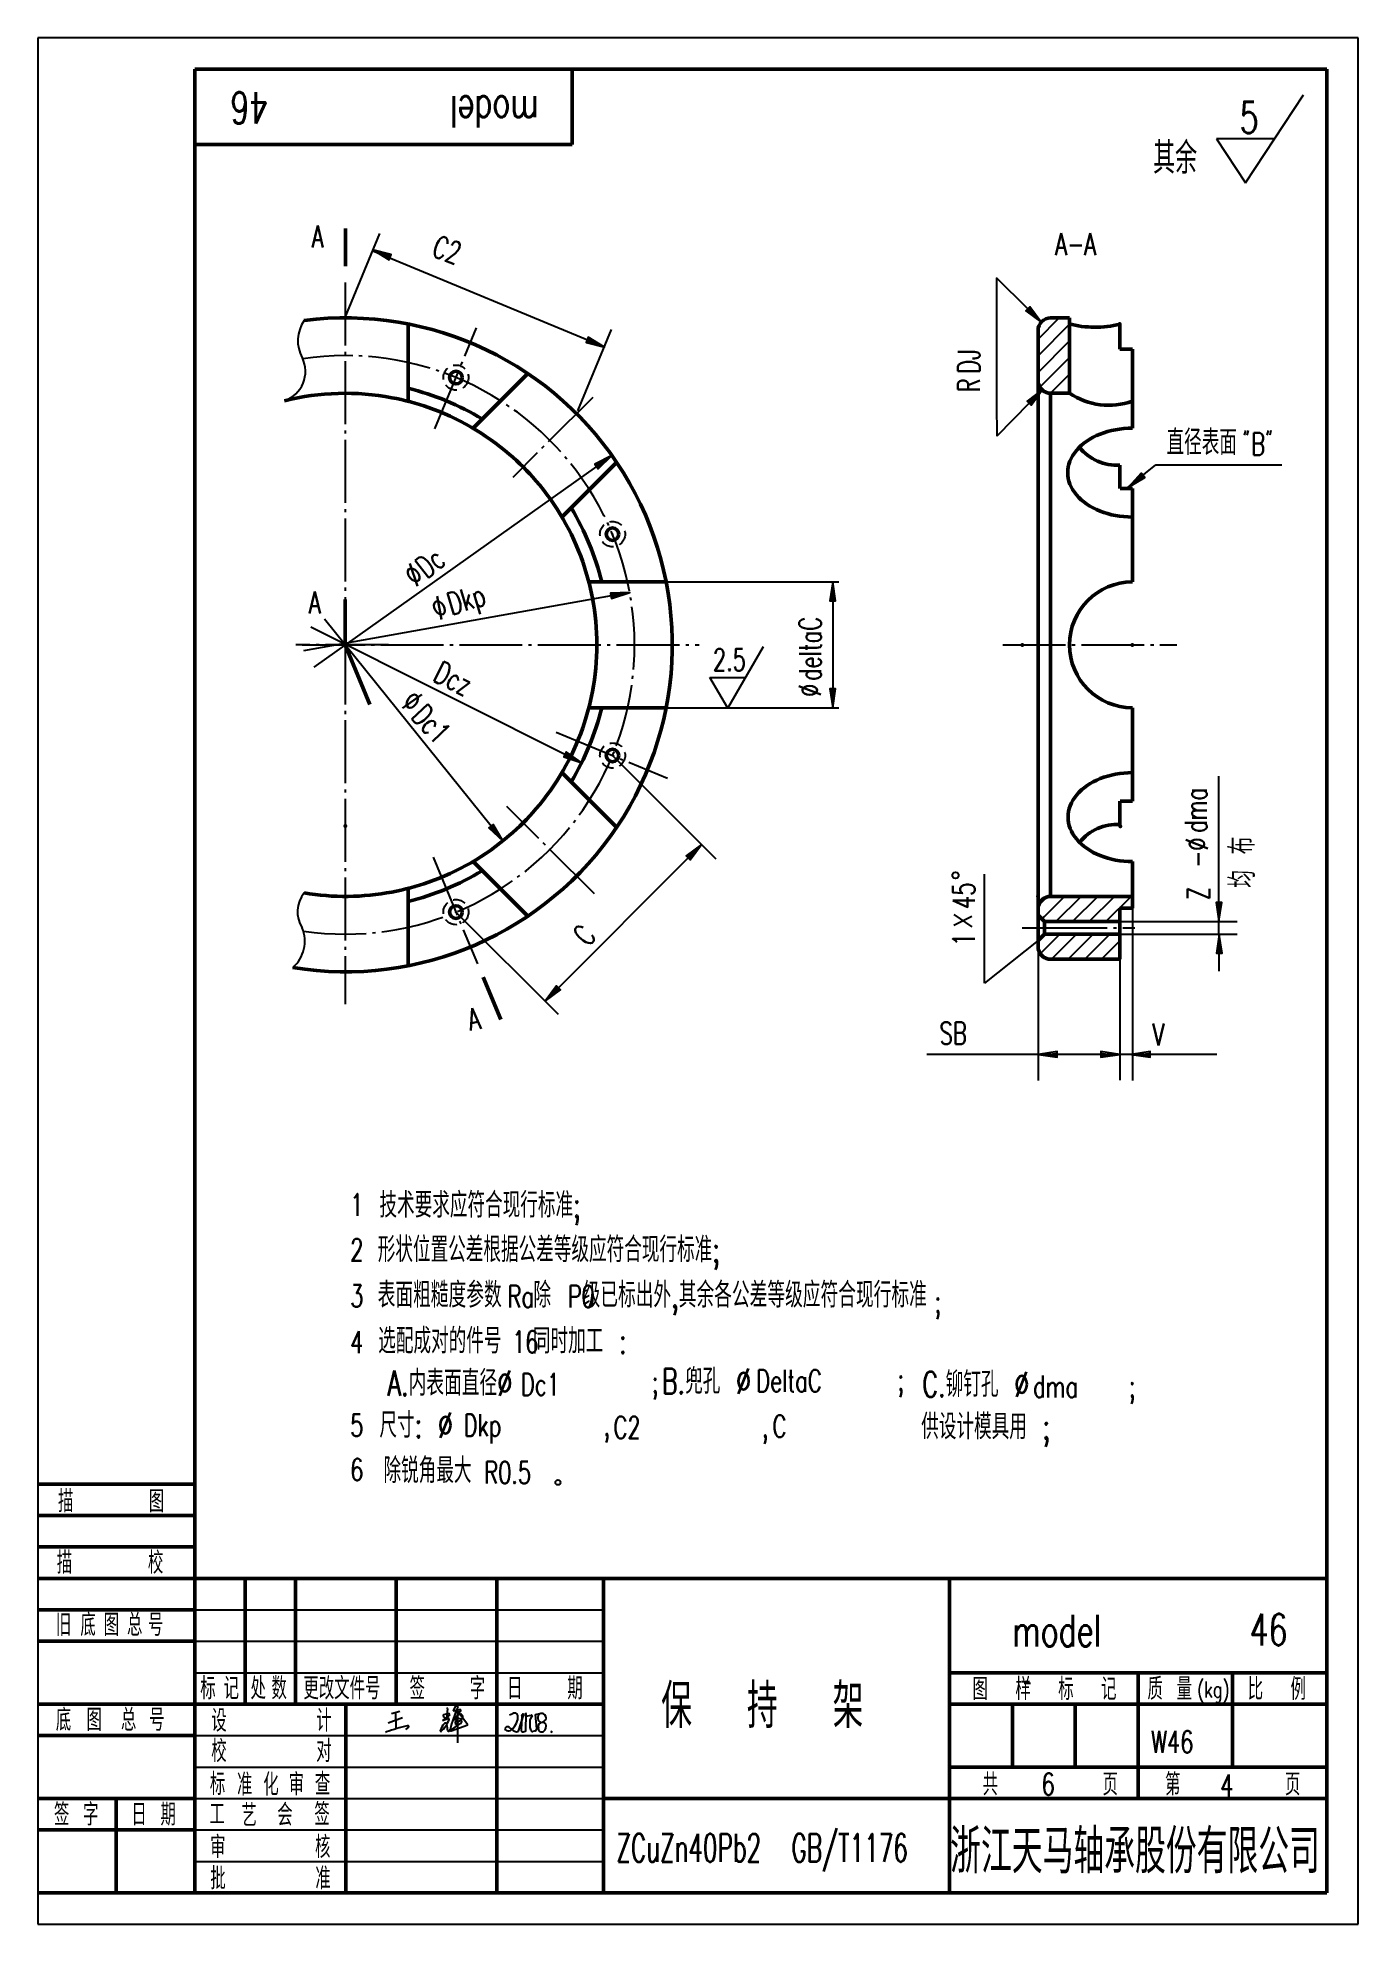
# Model space of a CAD drawing. Header units: millimetres. Extents: x 776 to 986, y 249 to 549.
import ezdxf
from ezdxf.enums import TextEntityAlignment as Align

# ---------------------------------------------------------------- set-up
doc = ezdxf.new("R2010")
doc.units = ezdxf.units.MM
doc.linetypes.add('CENTER', pattern=[12.5, 10, -1, 0.5, -1])
doc.linetypes.add('HIDDEN', pattern=[3, 2, -1])
doc.layers.add('1', color=7, linetype='Continuous', lineweight=50)
doc.layers.add('31', color=7, linetype='Continuous', lineweight=50)
for name, color, linetype in [('2', 7, 'Continuous'), ('3', 7, 'CENTER'), ('32', 7, 'Continuous'), ('5', 7, 'HIDDEN'), ('6', 7, 'Continuous')]:
    doc.layers.add(name, color=color, linetype=linetype)
doc.styles.add('HZ', font='txt.shx', dxfattribs={"width": 0.7, "bigfont": 'HZTXT.shx'})

# ---------------------------------------------------------------- blocks, each defined once
blk = doc.blocks.new('BLK', base_point=(1, 0))
for points in [[(0, 0), (1, 0), (0, 0.15), (0, -0.15), (1, 0)], [(0, 0.07), (0.5, 0), (0, -0.07)]]:
    blk.add_lwpolyline(points)
blk = doc.blocks.new('BC', base_point=(-49.98, 22.18))
at = {"layer": '2', "style": 'HZ', "width": 0.7}
blk.add_text('保  持  架', height=7, dxfattribs=at).set_placement((-48.26, 25.27))
blk = doc.blocks.new('AA1', base_point=(205, 295))
at = {"layer": '2'}
for p, q in [((192.05, 276.91), (201.3, 290.91)), ((187.47, 283.91), (192.05, 276.91)), ((196.67, 283.91), (187.47, 283.91))]:
    blk.add_line(p, q, dxfattribs=at)
at = {"layer": '2', "style": 'HZ', "width": 0.7}
for s, p in [('5', (191.16, 284.82)), ('其余', (177.37, 278.36, 3.57))]:
    blk.add_text(s, height=5, dxfattribs=at).set_placement(p)
blk = doc.blocks.new('*X8')
at = {"color": 0}
for p, q in [((15.94, 135.27), (19.08, 138.4)), ((17.73, 134.4), (21.73, 138.4)), ((20.38, 134.4), (24.38, 138.4)), ((23.03, 134.4), (27.03, 138.4)), ((25.68, 134.4), (28.59, 137.31)), ((28.33, 134.4), (28.59, 134.65))]:
    blk.add_line(p, q, dxfattribs=at)
blk = doc.blocks.new('*X9')
at = {"color": 0}
for p, q in [((15.59, 233.02), (18.95, 236.39)), ((15.59, 230.37), (20.59, 235.37)), ((15.59, 227.72), (20.59, 232.72)), ((15.88, 225.36), (20.59, 230.07)), ((17.57, 224.4), (20.59, 227.42)), ((20.22, 224.4), (20.59, 224.77))]:
    blk.add_line(p, q, dxfattribs=at)

msp = doc.modelspace()

# ---------------------------------------------------------------- linework, layer by layer
for p, q in [((832.51, 282.23), (833.86, 282.61)), ((833.19, 282.42), (833.22, 279.8)), ((841.79, 282.04), (840.63, 281.14)), ((841.42, 283.02), (841.27, 281.37)), ((842.6, 283.26), (842.36, 282.63)), ((842.36, 282.63), (842.6, 282.69)), ((843.55, 282.69), (842.6, 281.26)), ((843.02, 282.62), (843.03, 281.22)), ((844.66, 280.41), (843.02, 282.62)), ((843.47, 282.6), (843.47, 282.6)), ((851.28, 282.02), (851.83, 282.24)), ((852.71, 279.43), (853.59, 282.06)), ((853.27, 281.82), (853.36, 282.07)), ((853.59, 282.06), (853.44, 282.11)), ((853.8, 282.15), (853.8, 281.93)), ((853.89, 279.56), (853.95, 282.18)), ((855.44, 282.09), (856.32, 282.27)), ((855.65, 279.81), (855.44, 282.09)), ((831.56, 279.26), (831.7, 279.31)), ((832.01, 280.74), (834.29, 281.58)), ((835.23, 280.06), (834.75, 279.68)), ((840.63, 281.14), (841.5, 281.46)), ((841.27, 281.37), (840.78, 281.77)), ((842, 279.49), (844.66, 280.41)), ((842.6, 281.26), (842.53, 281.23)), ((843.03, 281.22), (843.03, 277.59)), ((853.27, 281.87), (853.14, 279.63)), ((853.33, 281.98), (853.27, 281.87)), ((853.8, 281.93), (853.91, 281.82)), ((853.91, 281.82), (854.81, 281.95)), ((854.55, 281.05), (854.53, 280.18)), ((854.82, 281.69), (854.6, 281.34)), ((855.52, 279.57), (855.65, 279.81)), ((855.89, 280), (855.87, 279.76)), ((857.8, 279.41), (858.07, 279.25))]:
    msp.add_line(p, q)
for centre, radius, start, end in [((840.87, 281.88), 0.146, 108.9005, 231.3566), ((842.19, 278.02), 4.22, 98.0147, 108.9005), ((841.27, 282.99), 0.158, 8.4526, 76.3178), ((841.62, 282.04), 0.164, 359.1714, 98.0147), ((860.93, 275.28), 19.57, 155.9856, 167.0617), ((843.84, 280.28), 1.84, 97.9203, 142.0603), ((842.87, 283.13), 0.3, 104.5678, 155.7329), ((842.04, 285.63), 3, 280.8167, 287.7524), ((842.9, 283.29), 0.162, 341.7541, 127.877), ((842.58, 285.33), 2.58, 278.1439, 288.0077), ((843.4, 282.73), 0.148, 296.7182, 98.9714), ((843.43, 281.68), 0.449, 315.446, 70.7293), ((852.09, 281.76), 0.544, 16.1691, 119.0695), ((853.41, 282.02), 0.0932, 71.5751, 202.9028), ((853.82, 282.18), 0.039, 246.1543, 1.1942), ((853.9, 282.18), 0.0456, 358.8058, 181.1942), ((856.62, 281.52), 0.818, 126.699, 245.1597), ((856.44, 281.42), 0.813, 70.374, 112.0226), ((856.31, 281.5), 0.791, 341.2845, 59.7018), ((839.81, 256.99), 23.74, 101.5909, 109.97), ((835.13, 280.15), 0.138, 319.3716, 130.6623), ((842.66, 278.93), 2.42, 137.0124, 164.1275), ((839.97, 279.52), 0.365, 348.9199, 11.6617), ((840.39, 279.45), 0.0632, 179.0259, 317.3946), ((837.59, 282.67), 4.32, 311.0887, 341.1894), ((841.1, 280.46), 0.246, 50.3484, 149.0956), ((838.84, 279.75), 2.58, 357.3548, 20.508), ((841.73, 279.68), 0.32, 188.7009, 224.4563), ((841.55, 281.32), 0.149, 25.1165, 110.1467), ((841.61, 279.56), 0.154, 224.4563, 309.5218), ((841.57, 281.33), 0.129, 334.8835, 25.1165), ((841.43, 279.78), 0.437, 309.5218, 344.3994), ((855, 261.95), 21.95, 121.6827, 126.774), ((841.95, 279.6), 0.113, 215.4201, 292.7069), ((842.48, 281.34), 0.123, 142.0603, 296.5518), ((843.21, 280.73), 0.559, 146.2304, 188.9942), ((842.81, 280.75), 0.186, 213.9675, 354.8577), ((843.32, 280.79), 0.623, 92.3397, 156.2051), ((818.6, 310.66), 38.61, 309.1906, 310.6534), ((843.27, 280.99), 0.422, 299.3726, 86.8303), ((850.98, 279.68), 0.436, 39.2816, 162.2178), ((850.97, 279.91), 0.415, 192.5394, 247.1049), ((851.11, 280.24), 0.775, 247.1049, 312.8996), ((853.27, 281.94), 2.78, 225.2956, 244.4912), ((849.06, 282.45), 3.79, 312.8996, 332.46), ((852.39, 279.87), 0.548, 234.6731, 305.3269), ((850.69, 281.6), 1.95, 332.46, 9.3489), ((853.43, 279.61), 0.283, 176.7409, 283.0907), ((838.95, 341.87), 64.2, 283.0907, 283.3752), ((853.77, 279.53), 0.123, 283.3752, 12.5836), ((855.88, 280.15), 1.35, 178.8058, 208.5522), ((854.94, 281.13), 0.402, 147.7091, 191.0393), ((854.94, 279.63), 0.273, 208.5522, 288.9695), ((854.82, 281.88), 0.0678, 339.2267, 98.1254), ((856.87, 281.1), 2.13, 159.2267, 163.8831), ((855.68, 277.46), 2.02, 97.8003, 108.9695), ((855.39, 279.59), 0.128, 277.8003, 352.1659), ((856.54, 280.14), 0.69, 41.1882, 195.3509), ((856.4, 279.83), 0.534, 161.8165, 240.4494), ((856.44, 280.12), 0.813, 247.9774, 289.626), ((855.77, 282.43), 1.75, 293.59, 317.5758), ((856.07, 280.21), 1.07, 307.1571, 21.2451)]:
    msp.add_arc(centre, radius, start, end)
at = {"layer": '1'}
for p, q in [((981.27, 543.72), (801.27, 543.72)), ((801.27, 543.72), (801.27, 253.72)), ((861.27, 531.72), (861.27, 543.72)), ((981.27, 253.72), (981.27, 543.72)), ((801.27, 531.72), (861.27, 531.72)), ((825.23, 512.38), (825.23, 518.38)), ((937.35, 504.16), (940.35, 504.16)), ((940.35, 492.17), (940.35, 504.16)), ((835.18, 490.9), (835.18, 503.2)), ((935.35, 502.16), (935.35, 494.17)), ((948.35, 499.17), (948.35, 503.17)), ((948.35, 499.17), (950.35, 499.17)), ((950.35, 499.17), (950.35, 486.63)), ((854.19, 495.32), (845.5, 486.63)), ((935.35, 494.17), (935.35, 410.17)), ((937.35, 492.17), (937.35, 412.17)), ((937.35, 492.17), (940.35, 492.17)), ((868.33, 481.18), (859.64, 472.49)), ((948.35, 477.03), (948.35, 480.76)), ((948.42, 477.03), (950.35, 477.03)), ((950.35, 477.03), (950.35, 462.17)), ((876.21, 462.17), (863.91, 462.17)), ((825.18, 459.39), (825.18, 452.17)), ((825.18, 452.17), (829.1, 442.7)), ((876.21, 442.17), (863.91, 442.17)), ((950.35, 442.17), (950.35, 427.31)), ((868.33, 423.16), (859.64, 431.86)), ((948.35, 427.31), (948.35, 423.58)), ((948.42, 427.31), (950.35, 427.31)), ((854.19, 409.02), (845.5, 417.71)), ((950.35, 410.3), (950.35, 417.71)), ((950.35, 417.71), (950.35, 412.17)), ((835.18, 413.44), (835.18, 401.14)), ((937.35, 412.17), (950.35, 412.17)), ((937.35, 412.17), (940.35, 412.17)), ((936.35, 408.17), (948.35, 408.17)), ((948.35, 410.3), (950.35, 410.3)), ((948.35, 410.3), (948.35, 408.17)), ((948.35, 408.17), (948.35, 402.17)), ((948.35, 406.17), (936.35, 406.17)), ((937.35, 402.17), (948.35, 402.17)), ((847.12, 399.34), (849.91, 392.61)), ((776.27, 318.72), (801.27, 318.72)), ((776.27, 313.72), (801.27, 313.72)), ((776.27, 308.72), (801.27, 308.72)), ((776.27, 303.72), (801.27, 303.72)), ((801.27, 303.72), (981.27, 303.72)), ((809.27, 303.72), (809.27, 283.72)), ((817.27, 303.72), (817.27, 283.72)), ((833.27, 303.72), (833.27, 283.72)), ((849.27, 303.72), (849.27, 283.72)), ((866.27, 303.72), (866.27, 253.72)), ((921.27, 303.72), (921.27, 253.72)), ((776.27, 298.72), (801.27, 298.72)), ((776.27, 293.72), (801.27, 293.72)), ((921.27, 288.72), (981.27, 288.72)), ((951.27, 288.72), (951.27, 268.72)), ((966.27, 288.72), (966.27, 273.72)), ((776.27, 283.72), (801.27, 283.72)), ((801.27, 283.72), (866.27, 283.72)), ((825.27, 283.72), (825.27, 253.72)), ((849.27, 283.72), (849.27, 253.72)), ((921.27, 283.72), (981.27, 283.72)), ((931.27, 283.72), (931.27, 273.72)), ((941.27, 283.72), (941.27, 273.72)), ((776.27, 278.72), (801.27, 278.72)), ((921.27, 273.72), (981.27, 273.72)), ((776.27, 268.72), (801.27, 268.72)), ((788.77, 268.72), (788.77, 253.72)), ((866.27, 268.72), (921.27, 268.72)), ((921.27, 268.72), (981.27, 268.72)), ((776.27, 263.72), (801.27, 263.72)), ((776.27, 253.72), (981.27, 253.72))]:
    msp.add_line(p, q, dxfattribs=at)
at = {"layer": '1', "color": 0}
for p, q in [((935.35, 410.17), (935.35, 404.17)), ((936.35, 406.17), (936.35, 408.17))]:
    msp.add_line(p, q, dxfattribs=at)
at = {"layer": '1'}
for centre in [(842.78, 494.67), (867.68, 469.77), (867.68, 434.57), (842.78, 409.67)]:
    msp.add_circle(centre, 1, dxfattribs=at)
for centre, radius, start, end in [((825.18, 452.17), 52, 260.7862, 97.2283), ((937.35, 502.16), 2, 90, 180), ((944.39, 518.67), 15.99, 255.1018, 284.3548), ((825.18, 452.17), 40, 79.294, 103.9541), ((825.18, 452.17), 42, 58.7741, 76.2259), ((937.35, 494.17), 2, 180, 270), ((946.62, 501.52), 11.25, 236.1548, 289.3676), ((825.18, 452.17), 40, 70.706, 79.294), ((825.18, 452.17), 40, 70.706, 79.294), ((825.18, 452.17), 40, 70.706, 79.294), ((825.18, 452.17), 40, 70.706, 79.294), ((825.18, 452.17), 40, 49.294, 70.706), ((825.18, 452.17), 40, 49.294, 70.706), ((825.18, 452.17), 40, 49.294, 70.706), ((947.83, 488.25), 7.51, 218.1853, 273.9987), ((825.18, 452.17), 40, 40.706, 49.294), ((825.18, 452.17), 40, 40.706, 49.294), ((825.18, 452.17), 40, 19.294, 40.706), ((825.18, 452.17), 40, 19.294, 40.706), ((825.18, 452.17), 42, 13.7741, 31.2259), ((825.18, 452.17), 40, 10.7013, 19.294), ((825.18, 452.17), 40, 10.706, 19.294), ((825.18, 452.17), 40, 10.706, 19.294), ((825.18, 452.17), 40, 10.706, 19.294), ((950.35, 452.17), 10, 90, 270), ((825.18, 452.17), 40, 349.294, 10.706), ((825.18, 452.17), 40, 340.706, 349.294), ((825.18, 452.17), 42, 328.7741, 346.2259), ((825.18, 452.17), 40, 319.294, 340.706), ((825.18, 452.17), 40, 310.706, 319.294), ((947.83, 416.09), 7.51, 86.0013, 141.5395), ((825.18, 452.17), 40, 289.294, 310.706), ((825.18, 452.17), 40, 280.706, 289.294), ((825.18, 452.17), 42, 283.7741, 301.2259), ((825.18, 452.17), 40, 260.5794, 280.706), ((937.35, 410.17), 2, 90, 180), ((937.35, 404.17), 2, 180, 270)]:
    msp.add_arc(centre, radius, start, end, dxfattribs=at)
for centre, major_axis, ratio in [((950.35, 479.56), (-10.28, 0), 0.687531), ((950.35, 424.78), (-10.22, 0), 0.691707)]:
    msp.add_ellipse(centre, major_axis=major_axis, ratio=ratio, start_param=4.712389, end_param=7.853982, dxfattribs=at)
for p in [(948.35, 503.17), (932.83, 452.17), (937.35, 452.17), (950.35, 452.17), (825.18, 423.34), (948.42, 423.31), (935.35, 412.17)]:
    msp.add_point(p, dxfattribs=at)
at = {"layer": '1', "color": 0}
msp.add_point((935.35, 407.17), dxfattribs=at)
at = {"layer": '2'}
for p, q in [((986.27, 548.72), (776.27, 548.72)), ((776.27, 548.72), (776.27, 248.72)), ((986.27, 248.72), (986.27, 548.72)), ((825.23, 512.38), (825.23, 512.38)), ((928.76, 510.53), (928.76, 490.53)), ((933.71, 505.58), (928.76, 510.53)), ((928.76, 490.53), (928.77, 485.36)), ((933.95, 490.61), (928.77, 485.35)), ((968.33, 486.27), (968.11, 485.5)), ((968.75, 486.27), (968.56, 485.5)), ((971.97, 486.27), (971.74, 485.5)), ((972.39, 486.27), (972.19, 485.5)), ((865.14, 480.53), (820.17, 448.62)), ((949.44, 477.03), (954.1, 480.8)), ((954.1, 480.8), (974.14, 480.8)), ((876.27, 462.17), (903.66, 462.17)), ((902.69, 462.17), (902.69, 442.17)), ((870.42, 460.51), (818.52, 451.21)), ((848.36, 423.33), (821.9, 456.25)), ((862.75, 433.4), (819.68, 454.96)), ((886.01, 442.1), (891.67, 451.9)), ((886.01, 442.1), (883.18, 447)), ((883.18, 447), (888.84, 447)), ((876.27, 442.17), (903.66, 442.17)), ((935.43, 410.71), (936.81, 412.1)), ((936.35, 408.99), (939.54, 412.17)), ((938.19, 408.17), (942.19, 412.17)), ((940.84, 408.17), (944.84, 412.17)), ((943.49, 408.17), (947.49, 412.17)), ((946.14, 408.17), (950.14, 412.17)), ((963.76, 387.03), (917.64, 387.03)), ((801.27, 298.72), (866.27, 298.72)), ((801.27, 293.72), (866.27, 293.72)), ((801.27, 288.72), (866.27, 288.72)), ((933.15, 287.05), (934.17, 287.05)), ((801.27, 278.72), (866.27, 278.72)), ((801.27, 273.72), (866.27, 273.72)), ((801.27, 268.72), (866.27, 268.72)), ((801.27, 263.72), (866.27, 263.72)), ((801.27, 258.72), (866.27, 258.72)), ((776.27, 248.72), (986.27, 248.72))]:
    msp.add_line(p, q, dxfattribs=at)
at = {"layer": '2', "linetype": 'ByBlock'}
for p, q in [((825.17, 504.25), (830.69, 517.57)), ((829.56, 514.83), (866.41, 499.56)), ((862.18, 489.36), (867.54, 502.3)), ((867.68, 434.57), (884.13, 418.12)), ((859.07, 397.63), (879.72, 418.28)), ((842.78, 409.67), (859.01, 393.44)), ((950.35, 410.3), (950.35, 382.89)), ((935.35, 405.17), (935.35, 382.89)), ((948.35, 402.17), (948.35, 382.92))]:
    msp.add_line(p, q, dxfattribs=at)
at = {"layer": '2', "color": 0, "linetype": 'ByBlock'}
for p, q in [((964.11, 406.17), (964.11, 431.31)), ((948.35, 408.17), (966.99, 408.17)), ((948.35, 406.17), (966.99, 406.17)), ((964.11, 403.28), (964.11, 400.28))]:
    msp.add_line(p, q, dxfattribs=at)
at = {"layer": '2'}
msp.add_circle((859, 318.97), 0.4, dxfattribs=at)
for centre, radius, start, end in [((823.28, 500.55), 5.64, 145.4145, 209.0434), ((813.91, 495.65), 4.94, 289.2365, 25.9336), ((822.23, 409.76), 4.66, 140.6453, 213.4853), ((813.09, 405.08), 5.66, 311.596, 21.8748)]:
    msp.add_arc(centre, radius, start, end, dxfattribs=at)
for p in [(867.68, 469.77), (867.68, 469.77), (867.68, 469.77), (867.68, 434.57), (867.68, 434.57), (867.68, 434.57)]:
    msp.add_point(p, dxfattribs=at)
at = {"layer": '3'}
for p, q in [((825.18, 509.77), (825.18, 459.39)), ((839.41, 486.53), (846.07, 502.6)), ((864.53, 491.52), (851.8, 478.79)), ((832.04, 452.17), (817.33, 452.17)), ((818.32, 452.17), (881.45, 452.17)), ((825.18, 452.67), (825.18, 395.02)), ((825.18, 452.17), (825.18, 452.17)), ((929.74, 452.17), (957.43, 452.17)), ((858.72, 438.28), (876.41, 430.95)), ((864.8, 412.55), (850.86, 426.49)), ((839.16, 418.41), (846.2, 401.42)), ((932.83, 407.17), (936.35, 407.17)), ((936.35, 407.17), (950.73, 407.17))]:
    msp.add_line(p, q, dxfattribs=at)
msp.add_arc((825.18, 452.17), 46, 261.6923, 98.454, dxfattribs=at)
for p in [(842.78, 494.67), (857.71, 484.7), (857.71, 484.7), (867.68, 469.77), (867.68, 469.77), (867.68, 434.57), (867.68, 434.57), (857.71, 419.64), (842.78, 409.67)]:
    msp.add_point(p, dxfattribs=at)
at = {"layer": '31', "color": 2}
for p, q in [((936.35, 408.17), (935.35, 409.17)), ((935.35, 405.17), (936.35, 406.17))]:
    msp.add_line(p, q, dxfattribs=at)
at = {"layer": '32'}
for p, q in [((926.84, 398.37), (926.84, 415.72)), ((921.98, 409.31), (924.83, 407.33)), ((921.98, 407.6), (924.83, 409.03)), ((935.94, 408.58), (936.35, 408.99)), ((935.35, 405.17), (926.84, 398.37))]:
    msp.add_line(p, q, dxfattribs=at)
msp.add_circle((922.22, 415.53), 0.5, dxfattribs=at)
at = {"layer": '5'}
for centre in [(842.78, 494.67), (867.68, 469.77), (867.68, 434.57), (842.78, 409.67)]:
    msp.add_circle(centre, 2, dxfattribs=at)
at = {"layer": 'Defpoints', "color": 0, "linetype": 'ByBlock'}
for p in [(825.18, 498.17), (857.71, 484.7), (867.68, 434.57), (842.78, 409.67), (935.35, 409.17), (935.35, 405.17), (935.35, 405.17)]:
    msp.add_point(p, dxfattribs=at)

# ---------------------------------------------------------------- block references
at = {"layer": '1'}
msp.add_blockref('BC', (873.69, 276.83), dxfattribs=at)
at = {"layer": '2'}
for name, p in [('AA1', (981.27, 543.72)), ('*X9', (919.76, 267.77)), ('*X8', (919.76, 267.77))]:
    msp.add_blockref(name, p, dxfattribs=at)
at = {"layer": '2', "linetype": 'ByBlock', "yscale": 3, "zscale": 3}
for p, xscale, rotation in [((829.56, 514.96), 2.999999999999993, 157.5000000000006), ((866.43, 499.52), 3.000000000000004, 337.5000000000001), ((902.69, 462.17), 3, 90), ((902.69, 442.17), 3, 270), ((881.85, 420.4), 3.000000000000024, 45), ((964.11, 408.22), 3, 270), ((856.95, 395.51), 3.000000000000024, 225), ((935.41, 387.03), 3, 180)]:
    msp.add_blockref('BLK', p, dxfattribs=dict(at, xscale=xscale, rotation=rotation))
at = {"layer": '2', "yscale": 3, "zscale": 3}
for p, xscale, rotation in [((935.84, 503.46), 3.000000000000004, 315.0000000000003), ((936.05, 492.75), 2.999999999999961, 45.44589491124978), ((867.58, 482.27), 2.99999999999997, 35.3698996826427), ((949.72, 477.25), 2.999999999999986, 219.0377350962924), ((870.41, 460.5), 3.000000000000026, 10.16674888394393), ((862.8, 433.4), 2.999999999999936, 333.4103845619228), ((850.24, 420.99), 3.00000000000003, 308.794347787489), ((950.19, 387.03), 3, 180)]:
    msp.add_blockref('BLK', p, dxfattribs=dict(at, xscale=xscale, rotation=rotation))
at = {"layer": '2', "color": 0, "linetype": 'ByBlock', "xscale": 3, "yscale": 3, "zscale": 3, "rotation": 90}
msp.add_blockref('BLK', (964.16, 406.12), dxfattribs=at)
at = {"layer": '2', "linetype": 'ByBlock', "xscale": 3, "yscale": 3, "zscale": 3}
msp.add_blockref('BLK', (948.35, 387.04), dxfattribs=at)

# ---------------------------------------------------------------- texts
at = {"layer": '2', "style": 'HZ', "width": 0.7}
for s, height, rotation, p in [('46', 5, 180, (812.92, 540.07)), ('R', 3.5, 90, (926.08, 492.33)), ('%%C', 3.5, 40, (836.38, 461.29)), ('%%C', 3.5, 31.7221, (840.18, 456)), ('%%C', 3.5, 326.7785, (833.99, 442.31)), ('%%C', 3.5, 90, (900.79, 443.89)), ('-%%C', 3.5, 90, (962.36, 416.71)), ('布', 4, 90, (969.81, 418.86)), ('均', 4, 90, (969.83, 413.54)), ('A', 3.5, 10, (845.03, 390.81))]:
    msp.add_text(s, height=height, rotation=rotation, dxfattribs=at).set_placement(p)
at = {"layer": '2', "style": 'HZ'}
for s, height, width, p in [('A', 3.5, 0.7, (819.85, 515.37)), ('A-A', 3.5, 0.7, (938.09, 514.15)), ('直径表面', 4, 0.7, (955.78, 482.36)), ('B', 3.5, 0.7, (969.26, 482.36)), ('A', 3.5, 0.7, (819.39, 457.16)), ('2.5', 3.5, 0.7, (883.64, 448.05)), ('1', 3.5, 0.7, (825.95, 361.37)), ('  技术要求应符合现行标准;', 4, 0.7, (825.62, 361.09)), ('2', 3.5, 0.7, (825.95, 354.21)), ('  形状位置公差根据公差等级应符合现行标准;', 4, 0.7, (825.35, 354)), ('  表面粗糙度参数  除  级已标出外,其余各公差等级应符合现行标准', 4.025, 0.7, (825.31, 346.78)), ('3', 3.5, 0.7, (825.95, 346.89)), ('Ra', 3.5, 0.7, (851, 346.81)), ('P0', 3.5, 0.7, (860.57, 346.81)), (';', 3.5, 0.7, (918.89, 345.98)), ('4', 3.5, 0.7, (825.95, 339.54)), ('  选配成对的件号  同时加工 :', 4, 0.7, (825.43, 339.48)), ('16', 3.5, 0.7, (851.71, 339.58)), ('A.内表面直径%%c', 4.025, 0.7, (831.87, 332.77)), ('Dc1', 3.5, 0.7, (853.12, 332.82)), ('B.兜孔 %%c', 4, 0.7, (875.5, 333.08)), ('C.铆钉孔 %%c', 4, 0.7, (916.94, 332.58)), (';', 3.5, 0.7, (873.92, 333.22)), (';', 3.5, 0.7, (912.99, 333.58)), (';', 3.5, 0.7, (949.8, 332.53)), ('  尺寸: %%C', 4, 0.7, (825.62, 326.09)), ('供设计模具用 ; ', 4, 0.7, (916.77, 325.85)), ('5', 3.5, 0.7, (825.95, 326.32)), ('Dkp', 3.5, 0.7, (844.02, 326.32)), (',', 3.5, 0.7, (866.25, 326.41)), (',', 3.5, 0.7, (891.43, 326.18)), ('6', 3.5, 0.7, (825.95, 319.26)), ('除锐角最大', 4, 0.7, (831.26, 318.88)), ('R0.5', 3.5, 0.7, (847.28, 318.81)), ('描', 3.5, 0.7, (779.5, 314.22)), ('图', 3.5, 0.7, (793.94, 314.22)), ('描', 3.5, 0.7, (779.31, 304.46)), ('校', 3.5, 0.7, (793.79, 304.46)), ('旧', 3.5, 0.7, (779.15, 294.57)), ('底', 3.5, 0.7, (783.06, 294.57)), ('图', 3.5, 0.7, (786.77, 294.57)), ('总', 3.5, 0.7, (790.47, 294.57)), ('号', 3.5, 0.7, (793.79, 294.57)), ('46', 5, 0.7, (969.01, 293.06)), ('标', 3.5, 0.7, (802.12, 284.48)), ('记', 3.5, 0.7, (805.83, 284.48)), ('处', 3.5, 0.7, (810.12, 284.48)), ('数', 3.5, 0.7, (813.44, 284.48)), ('更改文件号', 3.5, 0.7, (818.52, 284.48)), ('签   字', 3.5, 0.7, (835.41, 284.48)), ('日   期', 3.5, 0.7, (850.91, 284.48)), ('图  样  标  记', 3.5, 0.7, (924.92, 284.37)), ('质 量', 3.5, 0.7, (952.74, 284.4)), ('比  例', 3.5, 0.7, (968.69, 284.37)), ('底', 3.5, 0.7, (779.15, 279.47)), ('图', 3.5, 0.7, (784.03, 279.47)), ('总', 3.5, 0.7, (789.5, 279.47)), ('号', 3.5, 0.7, (793.99, 279.47)), ('设      计', 3.5, 0.7, (803.87, 279.35)), ('校      对', 3.5, 0.7, (803.87, 274.5)), ('共       页', 3.5, 0.7, (926.54, 269.21)), ('第       页', 3.5, 0.7, (955.55, 269.21)), ('6', 3.5, 0.7, (935.91, 269.25)), ('4', 3.5, 0.7, (964.33, 269.02)), ('签 字', 3.5, 0.7, (778.85, 264.42)), ('日 期', 3.5, 0.7, (791.15, 264.42)), ('审      核', 3.5, 0.7, (803.68, 259.25)), ('ZCuZn40Pb2  GB/T1176', 4.5, 0.6, (868.29, 258.62)), ('批      准', 3.5, 0.7, (803.72, 254.25))]:
    msp.add_text(s, height=height, dxfattribs=dict(at, width=width)).set_placement(p)
at = {"layer": '2', "style": 'HZ', "width": 0.688541}
msp.add_text('(kg)', height=2.5, dxfattribs=at).set_placement((960.65, 284.8), (965.81, 284.8), align=Align.FIT)
at = {"layer": '2', "color": 0, "style": 'HZ', "width": 0.7}
for s, p in [('标      查', (803.65, 269.26)), ('准 ', (807.97, 269.19)), (' 化', (809.96, 269.19)), (' 审', (814, 269.19)), ('工      签', (803.57, 264.47)), ('艺', (808.67, 264.27)), ('会', (814.36, 264.37))]:
    msp.add_text(s, height=3.5, dxfattribs=at).set_placement(p)
at = {"layer": '2', "style": 'HZ', "width": 0.7}
msp.add_text('浙江天马轴承股份有限公司', height=7, dxfattribs=at).set_placement((950.77, 256.81), align=Align.CENTER)
at = {"layer": '32', "style": 'HZ', "width": 0.7}
for s, p in [('45', (925.31, 410.15)), ('1', (925.29, 404.24))]:
    msp.add_text(s, height=3.5, rotation=90, dxfattribs=at).set_placement(p)
at = {"layer": '6', "style": 'HZ', "width": 0.7}
for s, height, rotation, p in [('model', 5, 180, (855.94, 539.42)), ('C2', 3.5, 340, (838.75, 514.08)), ('DJ', 3.5, 90, (926.1, 495.29)), ('Dc', 3.5, 38, (838.12, 462.59)), ('Dkp', 3.5, 16.7221, (842.06, 456.89)), ('deltaC', 3.5, 90, (900.85, 446.43)), ('Dcz', 3.5, 333.5925, (838.94, 446.56)), ('Dc1', 3.5, 313.3659, (835.45, 440.64)), ('dma', 3.5, 90, (962.21, 422.27)), ('Z', 3.5, 90, (962.64, 411.59)), ('C', 3.5, 50, (863.83, 404.04))]:
    msp.add_text(s, height=height, rotation=rotation, dxfattribs=at).set_placement(p)
for s, height, p in [('SB', 3.5, (919.69, 388.66)), ('V', 3.5, (953.56, 388.45)), ('DeltaC', 3.5, (890.55, 333.39)), ('dma', 3.5, (934.56, 332.46)), ('C2', 3.5, (867.84, 325.98)), ('C', 3.5, (893.12, 326.16)), ('model', 5, (931.28, 292.91)), ('W46', 3.5, (953.34, 275.97))]:
    msp.add_text(s, height=height, dxfattribs=at).set_placement(p)

doc.saveas('drawing.dxf')
